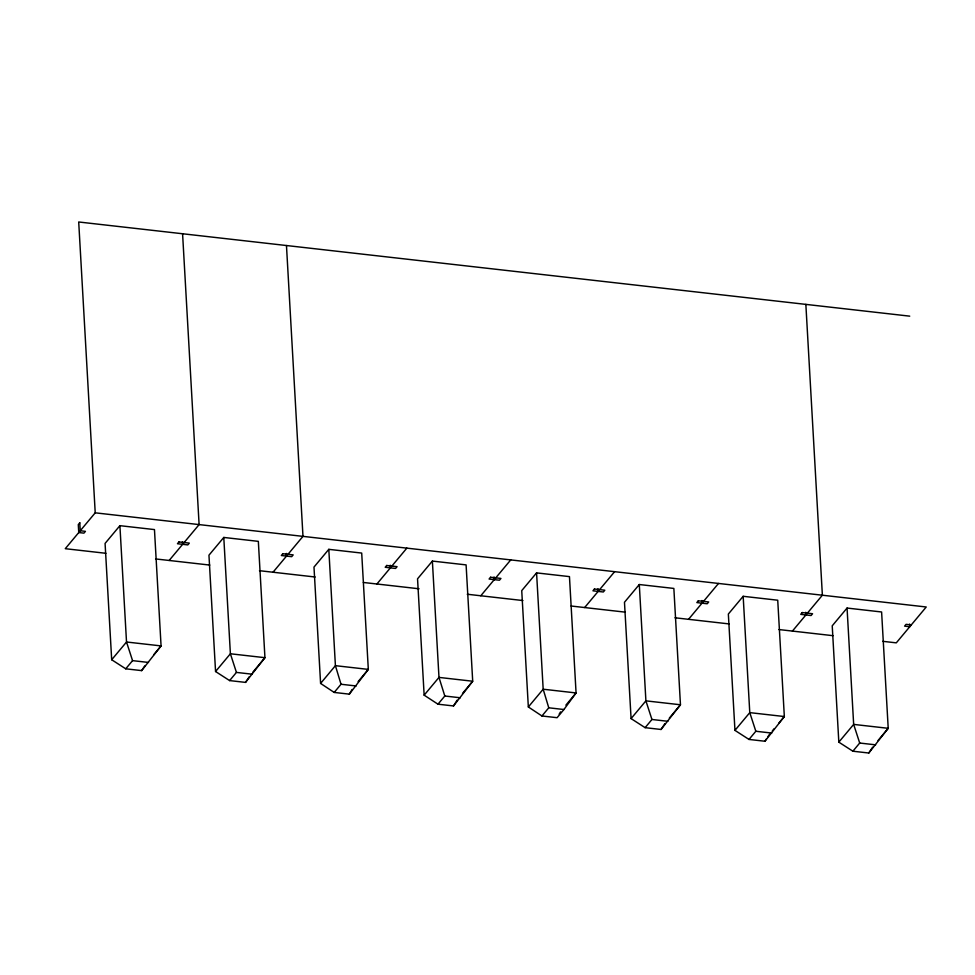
<?xml version="1.0" encoding="UTF-8"?>
<svg xmlns="http://www.w3.org/2000/svg" width="975" height="975" viewBox="0 0 975 975"><rect width="100%" height="100%" fill="white"/><g stroke="black" fill="none" stroke-linecap="round" stroke-linejoin="round"><path stroke-width="1.46" d="M349.342 694.151L368.318 669.398L361.701 553.069L328.807 549.339L313.987 567.084L320.592 683.426L334.193 692.433L349.342 694.151L352.109 689.483M559.175 714.188L560.552 711.86M453.509 705.949L472.704 681.233L466.099 564.891L432.376 561.076L417.544 578.821L424.149 695.163L437.982 704.194L453.509 705.949L457.153 700.148M141.655 670.617L161.07 645.913L154.464 529.583L119.901 525.671L105.081 543.416L111.686 659.746L125.738 668.813L141.655 670.617L144.714 665.986M245.529 682.39L264.944 657.686L258.338 541.357L223.787 537.444L208.955 555.189L215.56 671.519L229.613 680.587L245.529 682.39L249.356 676.601M661.038 729.471L680.465 704.767L673.859 588.437L639.295 584.525L624.475 602.27L631.081 718.599L645.121 727.667L661.038 729.471L664.865 723.682M764.924 741.244L784.339 716.54L777.733 600.21L743.169 596.298L728.349 614.043L734.955 730.372L749.007 739.44L764.924 741.244L766.447 738.928M767.983 736.612L769.519 734.297M868.798 753.017L888.213 728.313L881.607 611.983L847.056 608.059L832.223 625.816L838.829 742.146L852.881 751.213L868.798 753.017L872.625 747.216M563.928 709.52L576.067 692.945L569.461 576.615L536.567 572.886L521.735 590.631L528.34 706.96L541.942 715.979L557.091 717.697L563.928 709.52L548.767 707.801L541.942 715.979M909.736 316.156L78.707 221.983L95.221 512.826L65.264 548.693L105.922 553.3M169.15 560.467L199.107 524.599L182.581 233.756M111.686 659.746L126.518 642.001L119.901 525.671M125.738 668.813L132.563 660.636L148.48 662.439M153.66 654.798L161.07 645.913L126.518 642.001L132.563 660.636M273.024 572.227L302.981 536.36L286.467 245.529M215.56 671.519L230.392 653.774L223.787 537.444M229.613 680.587L236.438 672.409L252.354 674.213M252.903 672.116L264.944 657.686L230.392 653.774L236.438 672.409M376.898 584.001L406.855 548.133M320.592 683.426L335.412 665.669L328.807 549.339M334.193 692.433L341.018 684.255L356.168 685.973M358.117 681.598L368.318 669.398L335.412 665.669L341.018 684.255M480.785 595.774L510.742 559.906M424.149 695.163L438.982 677.406L432.376 561.076M437.982 704.194L444.807 696.016L460.334 697.783M462.516 693.432L472.704 681.233L438.982 677.406L444.807 696.016M584.659 607.547L614.616 571.679M528.34 706.96L543.173 689.215L536.567 572.886M565.878 705.144L576.067 692.945L543.173 689.215L548.767 707.801M688.533 619.32L718.49 583.452M631.081 718.599L645.901 700.854L639.295 584.525M645.121 727.667L651.946 719.489L667.863 721.293M669.338 718.088L680.465 704.767L645.901 700.854L651.946 719.489M792.419 631.081L822.376 595.213L805.85 304.383M734.955 730.372L749.775 712.628L743.169 596.298M749.007 739.44L755.832 731.262L771.749 733.066M772.297 730.957L774.15 728.739M778.781 723.194L784.339 716.54L749.775 712.628L755.832 731.262M838.829 742.146L853.661 724.401L847.056 608.059M852.881 751.213L859.706 743.035L875.623 744.839M878.024 740.513L888.213 728.313L853.661 724.401L859.706 743.035M95.221 512.826L926.25 606.986L896.293 642.854L882.741 641.318M911.272 624.926L906.08 624.329L904.581 626.133L909.773 626.718L909.626 624.061M155.598 558.931L209.796 565.073M259.472 570.692L315.181 577.005M363.358 582.465L419.055 588.778M467.232 594.238L522.929 600.551M571.106 606.011L625.304 612.154M674.993 617.784L729.19 623.927M778.867 629.545L833.064 635.688M805.74 612.288L805.898 614.945M701.866 600.527L702.012 603.172M597.992 588.754L598.138 591.398M494.106 576.981L494.264 579.638M390.232 565.207L390.39 567.864M286.358 553.434L286.504 556.091M182.483 541.673L182.63 544.318M79.792 522.795L78.292 524.587L78.756 532.545L83.947 533.142L85.447 531.351L80.243 530.753L79.792 522.795M178.937 541.942L177.438 543.733L187.822 544.915L189.321 543.112L178.937 541.942M282.811 553.715L281.312 555.506L291.696 556.676L293.195 554.885L282.811 553.715M386.685 565.476L385.186 567.279L395.582 568.449L397.081 566.658L386.685 565.476M490.571 577.249L489.072 579.04L499.456 580.222L500.955 578.431L490.571 577.249M594.445 589.022L592.946 590.813L603.33 591.996L604.829 590.204L594.445 589.022M698.319 600.795L696.82 602.587L707.216 603.769L708.715 601.965L698.319 600.795M802.206 612.568L800.707 614.36L811.09 615.53L812.589 613.738L802.206 612.568"/></g></svg>
